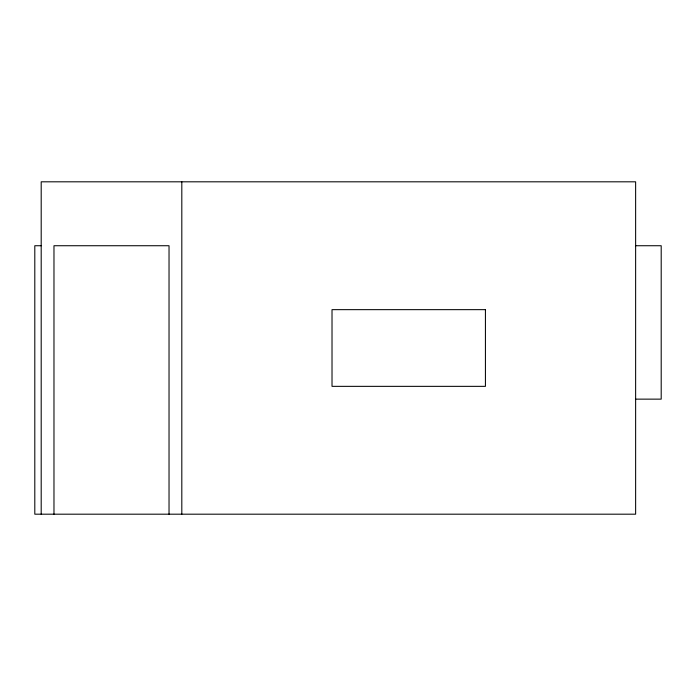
<?xml version="1.0" encoding="UTF-8"?>
<svg xmlns="http://www.w3.org/2000/svg" width="696" height="696" viewBox="0 0 696 696"><rect width="100%" height="100%" fill="white"/><g stroke="black" fill="none" stroke-linecap="round" stroke-linejoin="round"><path stroke-width="1.04" d="M41.194 245.731L34.8 245.731L34.8 514.187L635.631 514.187L635.631 181.813L41.194 181.813L41.194 514.187M635.631 245.731L661.2 245.731L661.2 399.139L635.631 399.139M181.813 181.813L181.813 514.187M169.032 514.187L169.032 245.731L53.975 245.731L53.975 514.187M485.425 309.65L332.018 309.65L332.018 386.35L485.425 386.35L485.425 309.65"/></g></svg>
